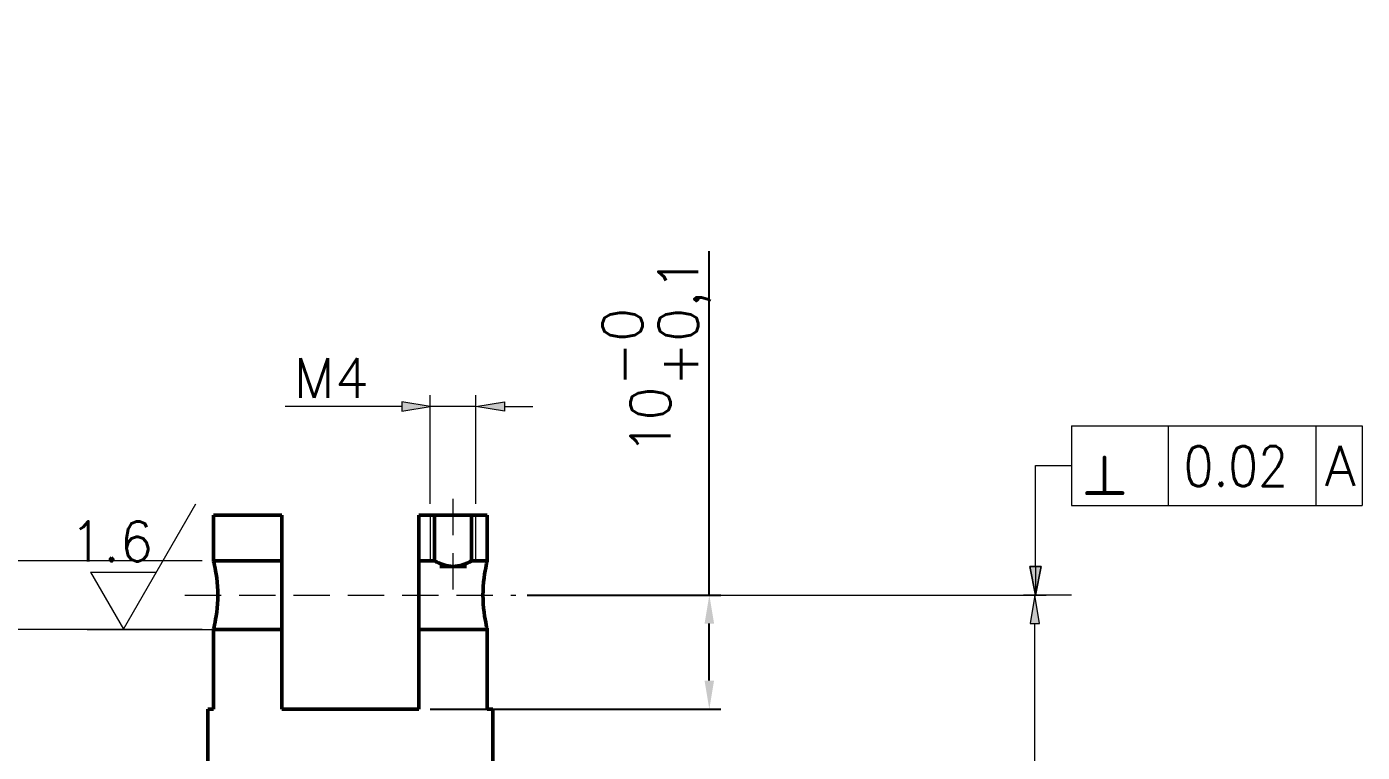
# Model space of a CAD drawing. Header units: millimetres. Extents: x 6 to 414, y 6 to 294.
# Drawn here: x 72.1 to 189.1, y 114 to 177.6 of the extents above; entities that cross this region are included whole.
import ezdxf

# ---------------------------------------------------------------- set-up
doc = ezdxf.new("R2010")
doc.units = ezdxf.units.MM
doc.linetypes.add('HIDDEN2', pattern=[4.7625, 3.175, -1.5875])
doc.layers.get('0').update_dxf_attribs({"lineweight": 0, "true_color": 0xffffff})
doc.layers.get('Defpoints').update_dxf_attribs({"lineweight": 0, "true_color": 0xffffff})
for name, color, linetype, lineweight, true_color in [('Filettatura(ISO)', 7, 'Continuous', 0, 0xffffff), ("Linea d'asse(ISO)", 7, 'Continuous', 0, 0xffffff), ('Quote(ISO)', 7, 'Continuous', 0, 0xffffff), ('Simboli(ISO)', 7, 'Continuous', 0, 0xffffff), ('Spigoli visibili(ISO)', 7, 'Continuous', 50, 0xffffff), ('Tratteggio', 177, 'Continuous', 0, 0x3f3f7f)]:
    doc.layers.add(name, color=color, linetype=linetype, lineweight=lineweight, true_color=true_color)
doc.styles.add('EUROLLS_TESTO', font='')
doc.styles.add('Stile testo15', font='')
doc.styles.add('Stile testo43', font='')
doc.styles.get('EUROLLS_TESTO').set_extended_font_data('RomanS')
doc.styles.get('Stile testo15').set_extended_font_data('AIGDT')
doc.styles.get('Stile testo43').set_extended_font_data('RomanS')
doc.dimstyles.new('EUROLLS', dxfattribs={"dimtxt": 3.5, "dimasz": 2.5, "dimexe": 1, "dimexo": 1, "dimgap": 0.75, "dimtad": 1, "dimtxsty": 'EUROLLS_TESTO', "dimcen": 0.09, "dimclrt": 2, "dimadec": 0, "dimazin": 0, "dimtfac": 1, "dimtofl": 0, "dimtmove": 0, "dimatfit": 3, "dimfxl": 1, "dimtolj": 1, "dimarcsym": 0})

# ---------------------------------------------------------------- blocks, each defined once
blk = doc.blocks.new('Polyline_12', base_point=(88.455056, 130.782264))
at = {"layer": 'Spigoli visibili(ISO)'}
for p, q in [((88.455056, 130.782264), (88.461479, 130.756891)), ((88.461479, 130.756891), (88.480184, 130.680559)), ((88.480184, 130.680559), (88.510321, 130.552949)), ((88.510321, 130.552949), (88.550211, 130.3754)), ((88.550211, 130.3754), (88.596105, 130.15576)), ((88.596105, 130.15576), (88.644064, 129.903473)), ((88.644064, 129.903473), (88.692234, 129.615807)), ((88.692234, 129.615807), (88.738675, 129.289344)), ((88.738675, 129.289344), (88.779313, 128.932465)), ((88.779313, 128.932465), (88.810206, 128.554229)), ((88.810206, 128.554229), (88.829467, 128.166587)), ((88.829467, 128.166587), (88.836106, 127.782264)), ((88.836106, 127.782264), (88.829467, 127.397941)), ((88.779313, 126.632063), (88.738675, 126.275184)), ((88.810206, 127.010299), (88.779313, 126.632063)), ((88.829467, 127.397941), (88.810206, 127.010299)), ((88.596105, 125.408768), (88.550211, 125.189128)), ((88.644064, 125.661055), (88.596105, 125.408768)), ((88.692234, 125.94872), (88.644064, 125.661055)), ((88.738675, 126.275184), (88.692234, 125.94872)), ((88.461479, 124.807637), (88.455056, 124.782264)), ((88.480184, 124.883969), (88.461479, 124.807637)), ((88.510321, 125.011579), (88.480184, 124.883969)), ((88.550211, 125.189128), (88.510321, 125.011579))]:
    blk.add_line(p, q, dxfattribs=at)
blk = doc.blocks.new('Polyline_13', base_point=(112.455056, 124.782264))
at = {"layer": 'Spigoli visibili(ISO)'}
for p, q in [((112.266048, 129.903473), (112.314007, 130.15576)), ((112.314007, 130.15576), (112.359901, 130.3754)), ((112.359901, 130.3754), (112.399791, 130.552949)), ((112.399791, 130.552949), (112.429928, 130.680559)), ((112.429928, 130.680559), (112.448633, 130.756891)), ((112.448633, 130.756891), (112.455056, 130.782264)), ((112.099906, 128.554229), (112.130799, 128.932465)), ((112.130799, 128.932465), (112.171437, 129.289344)), ((112.171437, 129.289344), (112.217878, 129.615807)), ((112.217878, 129.615807), (112.266048, 129.903473)), ((112.074006, 127.782264), (112.080645, 128.166587)), ((112.080645, 127.397941), (112.074006, 127.782264)), ((112.080645, 128.166587), (112.099906, 128.554229)), ((112.099906, 127.010299), (112.080645, 127.397941)), ((112.130799, 126.632063), (112.099906, 127.010299)), ((112.171437, 126.275184), (112.130799, 126.632063)), ((112.217878, 125.94872), (112.171437, 126.275184)), ((112.266048, 125.661055), (112.217878, 125.94872)), ((112.314007, 125.408768), (112.266048, 125.661055)), ((112.359901, 125.189128), (112.314007, 125.408768)), ((112.399791, 125.011579), (112.359901, 125.189128)), ((112.429928, 124.883969), (112.399791, 125.011579)), ((112.448633, 124.807637), (112.429928, 124.883969)), ((112.455056, 124.782264), (112.448633, 124.807637))]:
    blk.add_line(p, q, dxfattribs=at)
blk = doc.blocks.new('Polyline_17', base_point=(111.076057, 130.782264))
at = {"layer": 'Spigoli visibili(ISO)'}
for p, q in [((107.848216, 130.774539), (107.834056, 130.782264)), ((107.890467, 130.752064), (107.848216, 130.774539)), ((107.960467, 130.715889), (107.890467, 130.752064)), ((108.056963, 130.667944), (107.960467, 130.715889)), ((108.175402, 130.612467), (108.056963, 130.667944)), ((108.310498, 130.553973), (108.175402, 130.612467)), ((108.464066, 130.494195), (108.310498, 130.553973)), ((108.638486, 130.435442), (108.464066, 130.494195)), ((108.829791, 130.382902), (108.638486, 130.435442)), ((109.033747, 130.341926), (108.829791, 130.382902)), ((109.244366, 130.315795), (109.033747, 130.341926)), ((109.455056, 130.306617), (109.244366, 130.315795)), ((109.665746, 130.315795), (109.455056, 130.306617)), ((109.876365, 130.341926), (109.665746, 130.315795)), ((110.080321, 130.382902), (109.876365, 130.341926)), ((110.271626, 130.435442), (110.080321, 130.382902)), ((110.446046, 130.494195), (110.271626, 130.435442)), ((110.599614, 130.553973), (110.446046, 130.494195)), ((110.73471, 130.612467), (110.599614, 130.553973)), ((110.853149, 130.667944), (110.73471, 130.612467)), ((110.949645, 130.715889), (110.853149, 130.667944)), ((111.019644, 130.752064), (110.949645, 130.715889)), ((111.061896, 130.774539), (111.019644, 130.752064)), ((111.076057, 130.782264), (111.061896, 130.774539))]:
    blk.add_line(p, q, dxfattribs=at)
blk = doc.blocks.new('Solid_11', base_point=(113.96, 144.74))
at = {"layer": 'Quote(ISO)', "linetype": 'Continuous'}
blk.add_hatch(color=0, dxfattribs=at).paths.add_polyline_path([(113.96, 143.91), (113.96, 144.74), (111.46, 144.33)])
at = {"layer": 'Quote(ISO)', "color": 0, "linetype": 'Continuous'}
for p, q in [((111.46, 144.33), (113.96, 144.74)), ((113.96, 143.91), (111.46, 144.33)), ((113.96, 144.74), (113.96, 143.91))]:
    blk.add_line(p, q, dxfattribs=at)
blk = doc.blocks.new('Solid_12', base_point=(104.96, 144.74))
at = {"layer": 'Quote(ISO)', "linetype": 'Continuous'}
blk.add_hatch(color=0, dxfattribs=at).paths.add_polyline_path([(104.96, 143.91), (104.96, 144.74), (107.46, 144.33)])
at = {"layer": 'Quote(ISO)', "color": 0, "linetype": 'Continuous'}
for p, q in [((104.96, 144.74), (104.96, 143.91)), ((107.46, 144.33), (104.96, 144.74)), ((104.96, 143.91), (107.46, 144.33))]:
    blk.add_line(p, q, dxfattribs=at)
blk = doc.blocks.new('.D_3')
at = {"layer": 'Defpoints', "color": 0, "linetype": 'Continuous'}
for p in [(111.455056, 144.3258), (107.455056, 134.782264), (111.455056, 134.782264)]:
    blk.add_point(p, dxfattribs=at)
at = {"layer": 'Quote(ISO)', "color": 0, "linetype": 'Continuous', "lineweight": 0}
for p, q in [((107.455056, 135.782264), (107.455056, 145.3258)), ((111.455056, 135.782264), (111.455056, 145.3258)), ((104.955056, 144.3258), (94.742037, 144.3258)), ((111.455056, 144.3258), (107.455056, 144.3258)), ((113.955056, 144.3258), (116.455056, 144.3258))]:
    blk.add_line(p, q, dxfattribs=at)
at = {"layer": 'Quote(ISO)', "color": 0, "linetype": 'Continuous'}
for name, p in [('Solid_12', (104.955056, 144.742467)), ('Solid_11', (113.955056, 144.742467))]:
    blk.add_blockref(name, p, dxfattribs=at)
at = {"layer": 'Quote(ISO)', "color": 0, "linetype": 'Continuous', "lineweight": 0, "insert": (95.492035, 146.825806), "char_height": 3.5, "attachment_point": 4, "line_spacing_factor": 0.899982, "style": 'EUROLLS_TESTO'}
blk.add_mtext('M4', dxfattribs=at)
blk = doc.blocks.new('Solid_13', base_point=(68.51, 122.28))
at = {"layer": 'Quote(ISO)', "linetype": 'Continuous'}
blk.add_hatch(color=0, dxfattribs=at).paths.add_polyline_path([(69.35, 122.28), (68.51, 122.28), (68.93, 124.78)])
at = {"layer": 'Quote(ISO)', "color": 0, "linetype": 'Continuous'}
for p, q in [((68.93, 124.78), (68.51, 122.28)), ((69.35, 122.28), (68.93, 124.78)), ((68.51, 122.28), (69.35, 122.28))]:
    blk.add_line(p, q, dxfattribs=at)
blk = doc.blocks.new('Solid_14', base_point=(68.51, 133.28))
at = {"layer": 'Quote(ISO)', "linetype": 'Continuous'}
blk.add_hatch(color=0, dxfattribs=at).paths.add_polyline_path([(69.35, 133.28), (68.51, 133.28), (68.93, 130.78)])
at = {"layer": 'Quote(ISO)', "color": 0, "linetype": 'Continuous'}
for p, q in [((68.51, 133.28), (69.35, 133.28)), ((68.93, 130.78), (68.51, 133.28)), ((69.35, 133.28), (68.93, 130.78))]:
    blk.add_line(p, q, dxfattribs=at)
blk = doc.blocks.new('.D_4')
at = {"layer": 'Defpoints', "color": 0, "linetype": 'Continuous'}
for p in [(88.455056, 130.782264), (68.930463, 124.782264), (88.455056, 124.782264)]:
    blk.add_point(p, dxfattribs=at)
at = {"layer": 'Quote(ISO)', "color": 0, "linetype": 'Continuous', "lineweight": 0}
for p, q in [((68.930463, 133.282264), (68.930463, 177.635989)), ((87.455056, 130.782264), (67.930463, 130.782264)), ((68.930463, 124.782264), (68.930463, 130.782264)), ((87.455056, 124.782264), (67.930463, 124.782264)), ((68.930463, 122.282264), (68.930463, 119.782264))]:
    blk.add_line(p, q, dxfattribs=at)
at = {"layer": 'Quote(ISO)', "color": 0, "linetype": 'Continuous'}
for name, p in [('Solid_14', (68.513797, 133.282264)), ('Solid_13', (68.513797, 122.282264))]:
    blk.add_blockref(name, p, dxfattribs=at)
at = {"layer": 'Quote(ISO)', "color": 0, "linetype": 'Continuous', "lineweight": 0, "insert": (62.84713, 140.885986), "char_height": 3.5, "attachment_point": 4, "rotation": 90, "line_spacing_factor": 0.899982, "style": 'EUROLLS_TESTO'}
blk.add_mtext('{\\W0.82;\\fAIGDT|b0|i0;{\\fAIGDT|b0|i0;\\fAIGDT|b0|i0;\\fAIGDT|b0|i1;\\H1x;n\\fRomanS|b0|i1;\\fRomanS|b0|i1;\\fRomanS|b0|i1;\\fRomanS|b0|i1;\\H1x;}6 H6 ( \\S+0,008^ +0,;)}', dxfattribs=at)
blk = doc.blocks.new('*D78')
at = {"layer": 'Defpoints', "color": 0}
for p in [(114.955056, 127.782264), (131.916672, 127.782264), (106.455056, 117.782264)]:
    blk.add_point(p, dxfattribs=at)
at = {"layer": 'Quote(ISO)', "color": 7, "linetype": 'Continuous', "lineweight": -2}
for p, q in [((131.916672, 127.782264), (131.916672, 157.956706)), ((115.955056, 127.782264), (132.916672, 127.782264)), ((131.916672, 120.282264), (131.916672, 125.282264)), ((107.455056, 117.782264), (132.916672, 117.782264))]:
    blk.add_line(p, q, dxfattribs=at)
at = {"layer": 'Quote(ISO)', "color": 7}
for points in [[(132.333338, 125.282264), (131.500005, 125.282264), (131.916672, 127.782264)], [(131.500005, 120.282264), (132.333338, 120.282264), (131.916672, 117.782264)]]:
    blk.add_solid(points, dxfattribs=at)
at = {"layer": 'Quote(ISO)', "color": 7, "lineweight": 0, "insert": (126.750005, 148.790039), "char_height": 3.5, "attachment_point": 5, "rotation": 90, "style": 'EUROLLS_TESTO'}
blk.add_mtext('\\fRomanS|b0|i0|c0|p0;\\A1;10\\S-0^ +0,1;', dxfattribs=at)
blk = doc.blocks.new('Solid_37', base_point=(160.03, 52.28))
at = {"layer": 'Quote(ISO)', "linetype": 'Continuous'}
blk.add_hatch(color=0, dxfattribs=at).paths.add_polyline_path([(160.86, 52.28), (160.03, 52.28), (160.45, 49.78)])
at = {"layer": 'Quote(ISO)', "color": 0, "linetype": 'Continuous'}
for p, q in [((160.03, 52.28), (160.86, 52.28)), ((160.45, 49.78), (160.03, 52.28)), ((160.86, 52.28), (160.45, 49.78))]:
    blk.add_line(p, q, dxfattribs=at)
blk = doc.blocks.new('Solid_38', base_point=(160.03, 125.28))
at = {"layer": 'Quote(ISO)', "linetype": 'Continuous'}
blk.add_hatch(color=0, dxfattribs=at).paths.add_polyline_path([(160.86, 125.28), (160.03, 125.28), (160.45, 127.78)])
at = {"layer": 'Quote(ISO)', "color": 0, "linetype": 'Continuous'}
for p, q in [((160.45, 127.78), (160.03, 125.28)), ((160.86, 125.28), (160.45, 127.78)), ((160.03, 125.28), (160.86, 125.28))]:
    blk.add_line(p, q, dxfattribs=at)
blk = doc.blocks.new('.D_16')
at = {"layer": 'Defpoints', "color": 0, "linetype": 'Continuous'}
for p in [(114.955056, 127.782264), (160.446033, 127.782264), (109.455056, 49.782264)]:
    blk.add_point(p, dxfattribs=at)
at = {"layer": 'Quote(ISO)', "color": 0, "linetype": 'Continuous', "lineweight": 0}
for p, q in [((115.955056, 127.782264), (161.446033, 127.782264)), ((160.446033, 52.282264), (160.446033, 125.282264)), ((110.455056, 49.782264), (161.446033, 49.782264))]:
    blk.add_line(p, q, dxfattribs=at)
at = {"layer": 'Quote(ISO)', "color": 0, "linetype": 'Continuous'}
for name, p in [('Solid_38', (160.029366, 125.282264)), ('Solid_37', (160.029366, 52.282264))]:
    blk.add_blockref(name, p, dxfattribs=at)
at = {"layer": 'Quote(ISO)', "color": 0, "linetype": 'Continuous', "lineweight": 0, "insert": (157.612701, 80.982262), "char_height": 3.5, "attachment_point": 4, "rotation": 90, "line_spacing_factor": 0.899982, "style": 'EUROLLS_TESTO'}
blk.add_mtext('{\\W0.96;78±0,1}', dxfattribs=at)
blk = doc.blocks.new('Identificatore stato della superficie6')
at = {"layer": 'Simboli(ISO)'}
for p, q in [((80.553945, 124.792264), (86.904798, 135.792264)), ((77.667194, 129.792264), (80.553945, 124.792264)), ((77.667194, 129.792264), (83.440696, 129.792264))]:
    blk.add_line(p, q, dxfattribs=at)
at = {"layer": 'Simboli(ISO)', "color": 0, "linetype": 'Continuous', "lineweight": 0}
blk.add_line((77.378945, 124.782264), (88.455056, 124.782264), dxfattribs=at)
at = {"layer": 'Simboli(ISO)', "insert": (75.879768, 130.742264), "char_height": 3.5, "attachment_point": 7, "line_spacing_factor": 0.899982, "style": 'Stile testo43'}
blk.add_mtext('{\\W0.97;1.6}', dxfattribs=at)
blk = doc.blocks.new('Polyline_6', base_point=(159.996014, 130.282269))
at = {"layer": 'Simboli(ISO)', "color": 0, "linetype": 'Continuous', "lineweight": 0}
for p, q in [((159.996014, 130.282269), (160.496006, 127.782269)), ((160.996017, 130.282269), (159.996014, 130.282269)), ((160.496006, 127.782269), (160.996017, 130.282269))]:
    blk.add_line(p, q, dxfattribs=at)
blk = doc.blocks.new('Solid_5', base_point=(160.5, 127.78))
at = {"layer": 'Simboli(ISO)'}
blk.add_hatch(color=0, dxfattribs=at).paths.add_polyline_path([(160, 130.28), (160.5, 127.78), (161, 130.28)])
at = {"layer": 'Simboli(ISO)', "color": 0}
for p, q in [((160.5, 127.78), (160, 130.28)), ((160, 130.28), (161, 130.28)), ((161, 130.28), (160.5, 127.78))]:
    blk.add_line(p, q, dxfattribs=at)
blk = doc.blocks.new('Identificatore quotature e &tolleranze geometriche2')
at = {"layer": 'Simboli(ISO)'}
for p, q in [((163.67101, 142.639998), (189.149089, 142.639998)), ((163.67101, 142.639998), (163.67101, 135.639999)), ((172.120335, 142.639998), (172.120335, 135.639999)), ((185.076805, 142.639998), (185.076805, 135.639999)), ((189.149089, 142.639998), (189.149089, 135.639999)), ((163.67101, 135.639999), (189.149089, 135.639999))]:
    blk.add_line(p, q, dxfattribs=at)
at = {"layer": 'Simboli(ISO)', "color": 0, "linetype": 'Continuous', "lineweight": 0}
for p, q in [((160.49601, 130.282264), (160.49601, 139.139998)), ((160.49601, 139.139998), (163.67101, 139.139998)), ((159.99601, 130.282264), (160.49601, 127.782264)), ((160.99601, 130.282264), (159.99601, 130.282264)), ((160.49601, 130.282264), (160.49601, 127.782264)), ((160.49601, 127.782264), (160.99601, 130.282264)), ((163.67101, 127.782264), (159.446033, 127.782264))]:
    blk.add_line(p, q, dxfattribs=at)
blk.add_blockref('Polyline_6', (159.996014, 130.282269), dxfattribs=at)
at = {"layer": 'Simboli(ISO)', "color": 0}
blk.add_blockref('Solid_5', (160.496006, 127.782269), dxfattribs=at)
at = {"layer": 'Simboli(ISO)', "char_height": 3.5, "attachment_point": 7, "line_spacing_factor": 0.899982}
for s, insert, style in [('{\\W0.87;0.02}', (173.494354, 137.348068), 'Stile testo43'), ('A', (185.874649, 137.36763), 'Stile testo43'), ('b', (164.649521, 136.557236), 'Stile testo15')]:
    blk.add_mtext(s, dxfattribs=dict(at, insert=insert, style=style))

msp = doc.modelspace()

# ---------------------------------------------------------------- hatches: boundary and pattern name
at = {"layer": 'Tratteggio'}
h = msp.add_hatch(dxfattribs=at)
h.set_pattern_fill('ANSI_31', color=256, scale=25.4, style=0, pattern_type=2)
h.set_pattern_definition([(45, (0, 0), (-57.025, 57.025), [])])
h.paths.add_polyline_path([(107.8341, 134.7823), (106.4551, 134.7823), (106.4551, 130.7823), (107.8341, 130.7823)])
h.paths.add_polyline_path([(94.4551, 130.7823), (94.4551, 134.7823), (88.4551, 134.7823), (88.4551, 130.7823)], flags=0)
h.paths.add_polyline_path([(89.4551, 57.7823), (89.4551, 67.7823), (87.9551, 67.7823), (87.9551, 50.7823), (88.9551, 49.7823), (89.4551, 49.7823)], flags=0)
h.paths.add_polyline_path([(111.0761, 130.7823), (112.4551, 130.7823), (112.4551, 134.7823), (111.0761, 134.7823)], flags=0)
edge = h.paths.add_edge_path(flags=0)
edge.add_line((110.9551, 57.7823), (110.9551, 97.7823))
edge.add_ellipse((130.9551, 97.7823), major_axis=(-20, 0), ratio=1, start_angle=334.158067, end_angle=360, ccw=False)
edge.add_line((112.9551, 106.5001), (112.9551, 117.7823))
edge.add_line((112.9551, 117.7823), (112.4551, 117.7823))
edge.add_line((112.4551, 117.7823), (112.4551, 124.7823))
edge.add_line((112.4551, 124.7823), (106.4551, 124.7823))
edge.add_line((106.4551, 124.7823), (106.4551, 117.7823))
edge.add_line((106.4551, 117.7823), (94.4551, 117.7823))
edge.add_line((94.4551, 117.7823), (94.4551, 124.7823))
edge.add_line((94.4551, 124.7823), (88.4551, 124.7823))
edge.add_line((88.4551, 124.7823), (88.4551, 117.7823))
edge.add_line((88.4551, 117.7823), (87.9551, 117.7823))
edge.add_line((87.9551, 117.7823), (87.9551, 74.7823))
edge.add_line((87.9551, 74.7823), (91.4551, 74.7823))
edge.add_line((91.4551, 74.7823), (91.4551, 109.7823))
edge.add_line((91.4551, 109.7823), (109.4551, 109.7823))
edge.add_line((109.4551, 109.7823), (109.4551, 57.7823))
edge.add_line((109.4551, 57.7823), (109.4551, 49.7823))
edge.add_line((109.4551, 49.7823), (110.9551, 49.7823))
edge.add_line((110.9551, 49.7823), (110.9551, 57.7823))

# ---------------------------------------------------------------- linework, layer by layer
at = {"layer": 'Filettatura(ISO)'}
for p, q in [((107.4551, 134.7823), (107.4551, 130.7823)), ((111.4551, 130.7823), (111.4551, 134.7823))]:
    msp.add_line(p, q, dxfattribs=at)
at = {"layer": "Linea d'asse(ISO)", "linetype": 'HIDDEN2'}
for p, q in [((109.4551, 128.2823), (109.4551, 137.2823)), ((85.9551, 127.7823), (114.9551, 127.7823))]:
    msp.add_line(p, q, dxfattribs=at)
at = {"layer": 'Spigoli visibili(ISO)'}
for p, q in [((94.4551, 134.7823), (88.4551, 134.7823)), ((88.4551, 134.7823), (88.4551, 130.7823)), ((94.4551, 130.7823), (94.4551, 134.7823)), ((106.4551, 134.7823), (106.4551, 130.7823)), ((107.8341, 134.7823), (106.4551, 134.7823)), ((107.8341, 130.7823), (107.8341, 134.7823)), ((107.8341, 134.7823), (111.0761, 134.7823)), ((112.4551, 134.7823), (111.0761, 134.7823)), ((111.0761, 134.7823), (111.0761, 130.7823)), ((112.4551, 130.7823), (112.4551, 134.7823)), ((88.4551, 130.7823), (94.4551, 130.7823)), ((94.4551, 124.7823), (94.4551, 130.7823)), ((106.4551, 130.7823), (107.8341, 130.7823)), ((106.4551, 130.7823), (106.4551, 124.7823)), ((110.6265, 130.3066), (108.2836, 130.3066)), ((111.0761, 130.7823), (112.4551, 130.7823)), ((94.4551, 124.7823), (88.4551, 124.7823)), ((88.4551, 124.7823), (88.4551, 117.7823)), ((94.4551, 117.7823), (94.4551, 124.7823)), ((112.4551, 124.7823), (106.4551, 124.7823)), ((106.4551, 124.7823), (106.4551, 117.7823)), ((112.4551, 117.7823), (112.4551, 124.7823)), ((88.4551, 117.7823), (87.9551, 117.7823)), ((87.9551, 117.7823), (87.9551, 74.7823)), ((106.4551, 117.7823), (94.4551, 117.7823)), ((112.9551, 117.7823), (112.4551, 117.7823)), ((112.9551, 106.5001), (112.9551, 117.7823))]:
    msp.add_line(p, q, dxfattribs=at)

# ---------------------------------------------------------------- block references
at = {"color": 1, "linetype": 'Continuous', "lineweight": 30, "true_color": 0xff0000}
for name in ['.D_4', '.D_3', '.D_16']:
    msp.add_blockref(name, (0, 0), dxfattribs=at)
at = {"layer": 'Simboli(ISO)', "linetype": 'Continuous', "lineweight": 30}
for name in ['Identificatore quotature e &tolleranze geometriche2', 'Identificatore stato della superficie6']:
    msp.add_blockref(name, (0, 0), dxfattribs=at)
at = {"layer": 'Spigoli visibili(ISO)'}
for name, p in [('Polyline_12', (88.4551, 130.7823)), ('Polyline_17', (111.0761, 130.7823)), ('Polyline_13', (112.4551, 124.7823))]:
    msp.add_blockref(name, p, dxfattribs=at)

# ---------------------------------------------------------------- dimensions: what is measured, and where the dimension line sits
at = {"layer": 'Quote(ISO)', "color": 7, "linetype": 'Continuous', "lineweight": 0, "true_color": 0xffffff}
dim = msp.add_linear_dim(base=(131.9167, 127.7823), p1=(106.4551, 117.7823), p2=(114.9551, 127.7823), angle=90, text='\\fRomanS|b0|i0|c0|p0;<>', dimstyle='EUROLLS', override={"dimrnd": 0, "dimpost": '<>', "dimclrd": 7, "dimclre": 7, "dimclrt": 7, "dimtol": 1, "dimtm": -0.1, "dimtmove": 0}, dxfattribs=at)
dim.commit()
dim.dimension.update_dxf_attribs({"geometry": '*D78', "text_midpoint": (131.9167, 148.79), "dimtype": 160})

doc.saveas('drawing.dxf')
